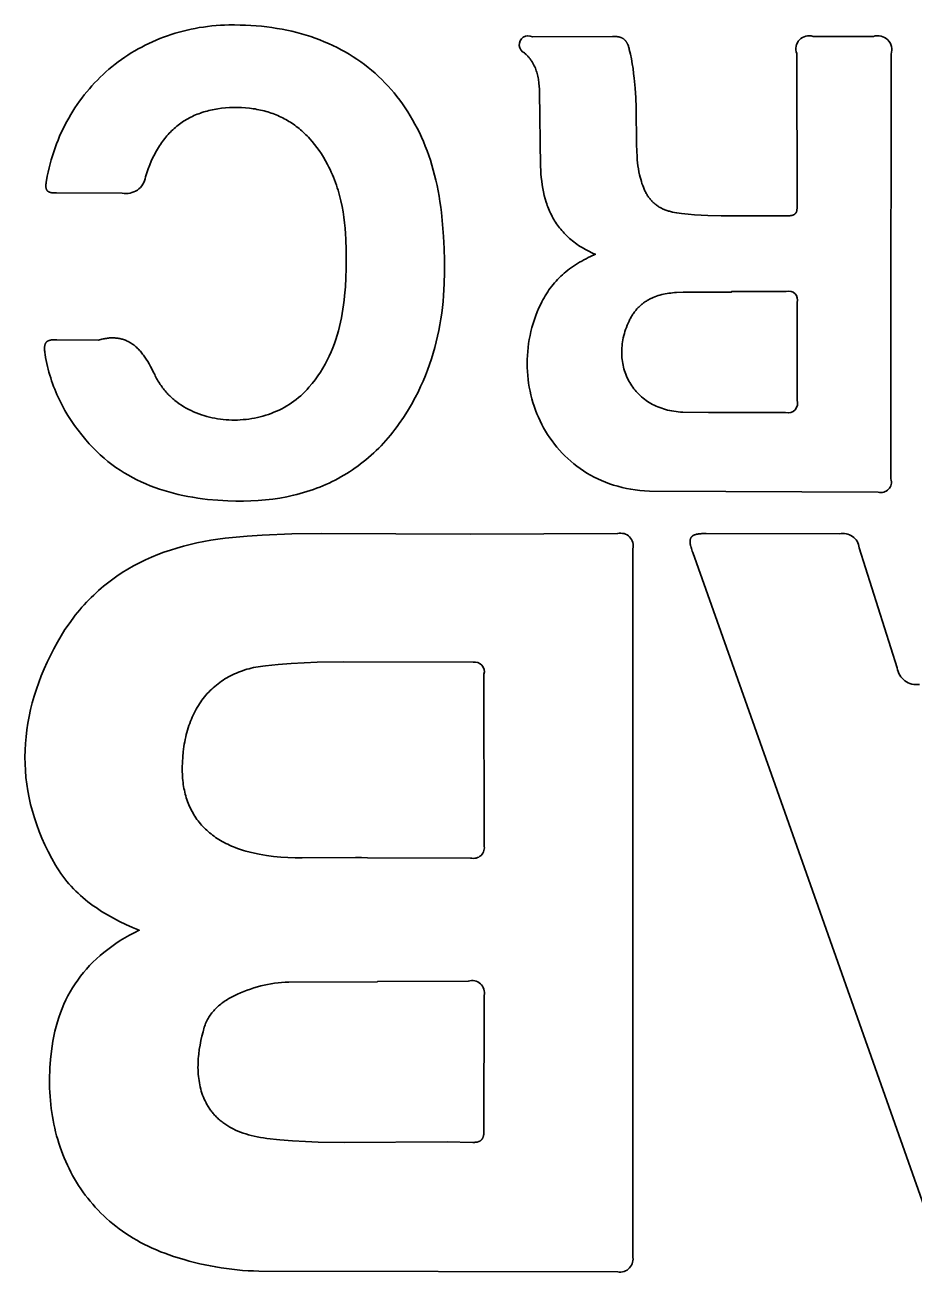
# Model space of a CAD drawing. Header units: millimetres. Extents: x 60913 to 63353, y 9976 to 12528.
# Drawn here: x 62181.11 to 62212.41, y 10269.59 to 10313.5 of the extents above; entities that cross this region are included whole.
import ezdxf

# ---------------------------------------------------------------- set-up
doc = ezdxf.new("R2010")
doc.units = ezdxf.units.MM
doc.header["$MEASUREMENT"] = 0
doc.layers.add('ENGRAVE', color=1, linetype='Continuous', true_color=0xff0000)

msp = doc.modelspace()

# ---------------------------------------------------------------- linework, layer by layer
at = {"layer": 'ENGRAVE', "lineweight": 35}
for points in [[(62185.677, 10301.189), (62185.629, 10301.29), (62185.581, 10301.386), (62185.532, 10301.478), (62185.482, 10301.566), (62185.433, 10301.65), (62185.382, 10301.73), (62185.331, 10301.805), (62185.279, 10301.877), (62185.252, 10301.911), (62185.226, 10301.944), (62185.199, 10301.977), (62185.172, 10302.008), (62185.145, 10302.038), (62185.118, 10302.067), (62185.09, 10302.096), (62185.062, 10302.123), (62185.034, 10302.149), (62185.006, 10302.174), (62184.977, 10302.198), (62184.949, 10302.221), (62184.92, 10302.244), (62184.89, 10302.265), (62184.861, 10302.285), (62184.831, 10302.304), (62184.8, 10302.322), (62184.77, 10302.34), (62184.739, 10302.356), (62184.708, 10302.371), (62184.677, 10302.385), (62184.645, 10302.398), (62184.613, 10302.411), (62184.581, 10302.422), (62184.548, 10302.432), (62184.515, 10302.442), (62184.482, 10302.45), (62184.448, 10302.457), (62184.414, 10302.464), (62184.38, 10302.469), (62184.345, 10302.474), (62184.31, 10302.477), (62184.275, 10302.48), (62184.239, 10302.481), (62184.202, 10302.482), (62184.166, 10302.482), (62184.129, 10302.48), (62184.091, 10302.478), (62184.053, 10302.475), (62184.015, 10302.47), (62183.977, 10302.465), (62183.937, 10302.459), (62183.898, 10302.452), (62183.858, 10302.444), (62183.818, 10302.435), (62183.777, 10302.425), (62183.736, 10302.414), (62183.694, 10302.403), (62182.237, 10302.41), (62182.198, 10302.412), (62182.162, 10302.414), (62182.127, 10302.414), (62182.111, 10302.413), (62182.095, 10302.413), (62182.079, 10302.412), (62182.064, 10302.411), (62182.05, 10302.409), (62182.036, 10302.407), (62182.022, 10302.405), (62182.009, 10302.403), (62181.997, 10302.4), (62181.984, 10302.397), (62181.973, 10302.394), (62181.961, 10302.39), (62181.956, 10302.389), (62181.951, 10302.387), (62181.945, 10302.385), (62181.94, 10302.382), (62181.935, 10302.38), (62181.93, 10302.378), (62181.925, 10302.376), (62181.921, 10302.373), (62181.916, 10302.371), (62181.911, 10302.368), (62181.907, 10302.366), (62181.903, 10302.363), (62181.898, 10302.36), (62181.894, 10302.357), (62181.89, 10302.354), (62181.886, 10302.351), (62181.882, 10302.348), (62181.879, 10302.345), (62181.875, 10302.342), (62181.871, 10302.339), (62181.868, 10302.335), (62181.865, 10302.332), (62181.861, 10302.328), (62181.858, 10302.325), (62181.855, 10302.321), (62181.852, 10302.317), (62181.849, 10302.313), (62181.846, 10302.309), (62181.844, 10302.305), (62181.841, 10302.301), (62181.838, 10302.297), (62181.836, 10302.293), (62181.833, 10302.289), (62181.831, 10302.284), (62181.829, 10302.28), (62181.827, 10302.276), (62181.825, 10302.271), (62181.823, 10302.266), (62181.821, 10302.262), (62181.819, 10302.257), (62181.817, 10302.252), (62181.816, 10302.247), (62181.814, 10302.242), (62181.813, 10302.237), (62181.81, 10302.226), (62181.808, 10302.215), (62181.805, 10302.204), (62181.804, 10302.193), (62181.802, 10302.181), (62181.801, 10302.169), (62181.8, 10302.157), (62181.799, 10302.144), (62181.798, 10302.131), (62181.798, 10302.118), (62181.798, 10302.105), (62181.799, 10302.091), (62181.8, 10302.062), (62181.802, 10302.032), (62181.805, 10302.001), (62181.809, 10301.968), (62181.819, 10301.9), (62181.838, 10301.793), (62181.858, 10301.687), (62181.88, 10301.582), (62181.903, 10301.478), (62181.929, 10301.375), (62181.956, 10301.272), (62181.985, 10301.171), (62182.016, 10301.07), (62182.049, 10300.97), (62182.083, 10300.871), (62182.119, 10300.773), (62182.157, 10300.676), (62182.197, 10300.58), (62182.238, 10300.484), (62182.281, 10300.389), (62182.325, 10300.296), (62182.419, 10300.11), (62182.519, 10299.928), (62182.625, 10299.749), (62182.738, 10299.572), (62182.857, 10299.399), (62182.981, 10299.229), (62183.112, 10299.062), (62183.248, 10298.897), (62183.372, 10298.756), (62183.499, 10298.62), (62183.628, 10298.491), (62183.76, 10298.366), (62183.895, 10298.247), (62184.031, 10298.134), (62184.171, 10298.026), (62184.312, 10297.923), (62184.456, 10297.825), (62184.602, 10297.732), (62184.75, 10297.644), (62184.9, 10297.561), (62185.052, 10297.483), (62185.206, 10297.409), (62185.362, 10297.339), (62185.52, 10297.274), (62185.68, 10297.213), (62185.841, 10297.156), (62186.005, 10297.104), (62186.169, 10297.055), (62186.336, 10297.01), (62186.504, 10296.969), (62186.673, 10296.932), (62186.844, 10296.898), (62187.017, 10296.867), (62187.19, 10296.84), (62187.365, 10296.816), (62187.541, 10296.796), (62187.897, 10296.763), (62188.257, 10296.742), (62188.529, 10296.734), (62188.798, 10296.733), (62189.062, 10296.74), (62189.323, 10296.754), (62189.58, 10296.776), (62189.833, 10296.806), (62190.081, 10296.843), (62190.326, 10296.888), (62190.567, 10296.94), (62190.685, 10296.969), (62190.803, 10297.001), (62190.92, 10297.034), (62191.035, 10297.069), (62191.15, 10297.106), (62191.263, 10297.145), (62191.375, 10297.186), (62191.486, 10297.229), (62191.597, 10297.274), (62191.706, 10297.321), (62191.814, 10297.37), (62191.92, 10297.421), (62192.026, 10297.474), (62192.131, 10297.529), (62192.234, 10297.585), (62192.336, 10297.644), (62192.438, 10297.706), (62192.538, 10297.769), (62192.636, 10297.834), (62192.734, 10297.901), (62192.831, 10297.97), (62192.926, 10298.041), (62193.02, 10298.115), (62193.113, 10298.19), (62193.205, 10298.267), (62193.296, 10298.347), (62193.385, 10298.429), (62193.474, 10298.512), (62193.561, 10298.598), (62193.646, 10298.686), (62193.731, 10298.776), (62193.814, 10298.868), (62193.896, 10298.962), (62193.977, 10299.058), (62194.057, 10299.157), (62194.135, 10299.257), (62194.213, 10299.36), (62194.288, 10299.465), (62194.436, 10299.681), (62194.579, 10299.906), (62194.717, 10300.139), (62194.849, 10300.381), (62194.947, 10300.573), (62195.039, 10300.766), (62195.126, 10300.959), (62195.208, 10301.154), (62195.284, 10301.35), (62195.355, 10301.547), (62195.421, 10301.744), (62195.482, 10301.943), (62195.538, 10302.142), (62195.589, 10302.342), (62195.636, 10302.543), (62195.679, 10302.744), (62195.717, 10302.946), (62195.751, 10303.149), (62195.781, 10303.353), (62195.806, 10303.557), (62195.828, 10303.762), (62195.846, 10303.968), (62195.872, 10304.381), (62195.883, 10304.796), (62195.882, 10305.212), (62195.869, 10305.631), (62195.845, 10306.051), (62195.811, 10306.472), (62195.767, 10306.894), (62195.744, 10307.09), (62195.716, 10307.283), (62195.686, 10307.474), (62195.652, 10307.662), (62195.615, 10307.847), (62195.574, 10308.03), (62195.53, 10308.21), (62195.483, 10308.387), (62195.433, 10308.562), (62195.38, 10308.734), (62195.323, 10308.903), (62195.263, 10309.07), (62195.2, 10309.234), (62195.134, 10309.395), (62195.065, 10309.553), (62194.993, 10309.709), (62194.917, 10309.861), (62194.839, 10310.011), (62194.757, 10310.158), (62194.673, 10310.302), (62194.585, 10310.443), (62194.495, 10310.582), (62194.402, 10310.717), (62194.305, 10310.849), (62194.206, 10310.978), (62194.104, 10311.105), (62193.999, 10311.228), (62193.892, 10311.348), (62193.781, 10311.466), (62193.668, 10311.58), (62193.551, 10311.691), (62193.432, 10311.799), (62193.311, 10311.904), (62193.186, 10312.005), (62193.059, 10312.104), (62192.929, 10312.199), (62192.797, 10312.291), (62192.662, 10312.38), (62192.524, 10312.466), (62192.384, 10312.548), (62192.241, 10312.628), (62192.096, 10312.703), (62191.948, 10312.776), (62191.797, 10312.845), (62191.644, 10312.911), (62191.489, 10312.973), (62191.331, 10313.032), (62191.171, 10313.088), (62191.008, 10313.14), (62190.843, 10313.189), (62190.675, 10313.234), (62190.505, 10313.276), (62190.333, 10313.314), (62190.159, 10313.349), (62189.982, 10313.38), (62189.803, 10313.408), (62189.622, 10313.432), (62189.438, 10313.453), (62189.252, 10313.47), (62189.064, 10313.483), (62188.874, 10313.493), (62188.682, 10313.498), (62188.488, 10313.501), (62188.291, 10313.499), (62188.139, 10313.495), (62187.988, 10313.488), (62187.837, 10313.477), (62187.688, 10313.464), (62187.54, 10313.447), (62187.393, 10313.428), (62187.247, 10313.405), (62187.102, 10313.379), (62186.959, 10313.351), (62186.817, 10313.319), (62186.676, 10313.285), (62186.536, 10313.248), (62186.398, 10313.208), (62186.261, 10313.165), (62186.125, 10313.119), (62185.991, 10313.07), (62185.859, 10313.019), (62185.727, 10312.965), (62185.598, 10312.908), (62185.47, 10312.849), (62185.343, 10312.787), (62185.219, 10312.723), (62185.095, 10312.655), (62184.974, 10312.586), (62184.854, 10312.513), (62184.736, 10312.439), (62184.62, 10312.362), (62184.506, 10312.282), (62184.393, 10312.2), (62184.283, 10312.116), (62184.174, 10312.029), (62184.067, 10311.94), (62183.962, 10311.848), (62183.859, 10311.755), (62183.759, 10311.659), (62183.66, 10311.561), (62183.563, 10311.46), (62183.469, 10311.358), (62183.377, 10311.253), (62183.287, 10311.146), (62183.199, 10311.038), (62183.113, 10310.927), (62183.03, 10310.814), (62182.949, 10310.699), (62182.87, 10310.582), (62182.794, 10310.463), (62182.72, 10310.342), (62182.649, 10310.22), (62182.58, 10310.095), (62182.514, 10309.969), (62182.45, 10309.841), (62182.389, 10309.711), (62182.33, 10309.579), (62182.274, 10309.446), (62182.221, 10309.31), (62182.17, 10309.174), (62182.122, 10309.035), (62182.077, 10308.895), (62182.035, 10308.754), (62181.996, 10308.61), (62181.959, 10308.466), (62181.925, 10308.319), (62181.895, 10308.172), (62181.867, 10308.022), (62181.858, 10307.966), (62181.854, 10307.94), (62181.851, 10307.914), (62181.849, 10307.89), (62181.847, 10307.866), (62181.846, 10307.843), (62181.846, 10307.832), (62181.846, 10307.822), (62181.847, 10307.811), (62181.847, 10307.801), (62181.848, 10307.791), (62181.849, 10307.781), (62181.85, 10307.772), (62181.852, 10307.762), (62181.854, 10307.753), (62181.856, 10307.745), (62181.857, 10307.74), (62181.858, 10307.736), (62181.859, 10307.732), (62181.861, 10307.728), (62181.862, 10307.724), (62181.863, 10307.72), (62181.865, 10307.716), (62181.867, 10307.712), (62181.868, 10307.708), (62181.87, 10307.704), (62181.872, 10307.7), (62181.874, 10307.697), (62181.876, 10307.693), (62181.878, 10307.69), (62181.88, 10307.686), (62181.882, 10307.683), (62181.884, 10307.679), (62181.887, 10307.676), (62181.889, 10307.673), (62181.892, 10307.67), (62181.894, 10307.667), (62181.897, 10307.664), (62181.9, 10307.661), (62181.903, 10307.658), (62181.906, 10307.655), (62181.909, 10307.652), (62181.912, 10307.649), (62181.915, 10307.646), (62181.918, 10307.644), (62181.922, 10307.641), (62181.925, 10307.639), (62181.929, 10307.636), (62181.932, 10307.634), (62181.936, 10307.631), (62181.94, 10307.629), (62181.944, 10307.627), (62181.948, 10307.625), (62181.952, 10307.623), (62181.956, 10307.621), (62181.96, 10307.619), (62181.965, 10307.617), (62181.969, 10307.615), (62181.974, 10307.613), (62181.978, 10307.611), (62181.988, 10307.608), (62181.998, 10307.605), (62182.009, 10307.602), (62182.02, 10307.599), (62182.031, 10307.597), (62182.043, 10307.594), (62182.055, 10307.592), (62182.067, 10307.591), (62182.08, 10307.589), (62182.094, 10307.588), (62182.108, 10307.587), (62182.122, 10307.586), (62182.152, 10307.585), (62182.184, 10307.585), (62182.218, 10307.586), (62184.531, 10307.583, 0.443542), (62185.35, 10308.154), (62185.398, 10308.299), (62185.448, 10308.439), (62185.501, 10308.575), (62185.556, 10308.706), (62185.615, 10308.833), (62185.677, 10308.955), (62185.709, 10309.014), (62185.741, 10309.073), (62185.774, 10309.13), (62185.808, 10309.186), (62185.843, 10309.241), (62185.879, 10309.295), (62185.915, 10309.347), (62185.952, 10309.399), (62185.99, 10309.449), (62186.028, 10309.499), (62186.067, 10309.547), (62186.107, 10309.594), (62186.147, 10309.64), (62186.189, 10309.685), (62186.231, 10309.729), (62186.274, 10309.772), (62186.317, 10309.813), (62186.361, 10309.854), (62186.406, 10309.893), (62186.452, 10309.932), (62186.498, 10309.969), (62186.546, 10310.005), (62186.594, 10310.04), (62186.642, 10310.074), (62186.692, 10310.107), (62186.742, 10310.139), (62186.793, 10310.169), (62186.844, 10310.199), (62186.897, 10310.228), (62186.95, 10310.255), (62187.004, 10310.281), (62187.058, 10310.307), (62187.113, 10310.331), (62187.169, 10310.354), (62187.226, 10310.376), (62187.284, 10310.397), (62187.342, 10310.417), (62187.401, 10310.436), (62187.461, 10310.454), (62187.522, 10310.47), (62187.583, 10310.486), (62187.645, 10310.5), (62187.708, 10310.514), (62187.771, 10310.526), (62187.835, 10310.538), (62187.901, 10310.548), (62188.033, 10310.566), (62188.168, 10310.579), (62188.307, 10310.588), (62188.453, 10310.593), (62188.596, 10310.593), (62188.738, 10310.59), (62188.876, 10310.581), (62189.013, 10310.568), (62189.08, 10310.56), (62189.146, 10310.551), (62189.212, 10310.541), (62189.278, 10310.529), (62189.342, 10310.517), (62189.406, 10310.503), (62189.47, 10310.489), (62189.533, 10310.473), (62189.595, 10310.456), (62189.657, 10310.438), (62189.718, 10310.419), (62189.778, 10310.399), (62189.838, 10310.377), (62189.897, 10310.355), (62189.956, 10310.332), (62190.013, 10310.307), (62190.071, 10310.282), (62190.128, 10310.255), (62190.184, 10310.227), (62190.239, 10310.198), (62190.294, 10310.168), (62190.348, 10310.137), (62190.402, 10310.105), (62190.455, 10310.072), (62190.507, 10310.038), (62190.559, 10310.003), (62190.61, 10309.966), (62190.661, 10309.929), (62190.711, 10309.89), (62190.76, 10309.851), (62190.809, 10309.81), (62190.857, 10309.768), (62190.905, 10309.726), (62190.951, 10309.682), (62190.998, 10309.637), (62191.043, 10309.591), (62191.088, 10309.544), (62191.133, 10309.496), (62191.22, 10309.397), (62191.305, 10309.294), (62191.387, 10309.186), (62191.467, 10309.075), (62191.544, 10308.959), (62191.619, 10308.839), (62191.691, 10308.715), (62191.761, 10308.587), (62191.807, 10308.498), (62191.851, 10308.408), (62191.893, 10308.319), (62191.933, 10308.228), (62191.97, 10308.137), (62192.006, 10308.046), (62192.041, 10307.954), (62192.073, 10307.862), (62192.103, 10307.77), (62192.132, 10307.677), (62192.185, 10307.49), (62192.231, 10307.302), (62192.271, 10307.113), (62192.306, 10306.922), (62192.335, 10306.731), (62192.359, 10306.538), (62192.379, 10306.345), (62192.394, 10306.151), (62192.405, 10305.956), (62192.416, 10305.566), (62192.415, 10304.92), (62192.406, 10304.599), (62192.389, 10304.28), (62192.363, 10303.963), (62192.347, 10303.806), (62192.327, 10303.649), (62192.305, 10303.493), (62192.28, 10303.338), (62192.251, 10303.183), (62192.219, 10303.03), (62192.183, 10302.877), (62192.144, 10302.726), (62192.101, 10302.575), (62192.054, 10302.426), (62192.002, 10302.278), (62191.946, 10302.131), (62191.886, 10301.985), (62191.82, 10301.841), (62191.75, 10301.698), (62191.675, 10301.557), (62191.595, 10301.417), (62191.509, 10301.278), (62191.417, 10301.141), (62191.32, 10301.006), (62191.217, 10300.873), (62191.108, 10300.741), (62191.039, 10300.663), (62190.968, 10300.588), (62190.894, 10300.516), (62190.818, 10300.446), (62190.741, 10300.379), (62190.661, 10300.315), (62190.579, 10300.254), (62190.496, 10300.195), (62190.411, 10300.139), (62190.325, 10300.086), (62190.236, 10300.035), (62190.147, 10299.987), (62190.056, 10299.942), (62189.964, 10299.9), (62189.871, 10299.86), (62189.776, 10299.823), (62189.681, 10299.789), (62189.585, 10299.758), (62189.487, 10299.729), (62189.39, 10299.703), (62189.291, 10299.679), (62189.192, 10299.658), (62189.092, 10299.64), (62188.993, 10299.625), (62188.892, 10299.612), (62188.792, 10299.602), (62188.691, 10299.595), (62188.591, 10299.59), (62188.49, 10299.588), (62188.39, 10299.589), (62188.29, 10299.592), (62188.19, 10299.598), (62188.09, 10299.607), (62187.991, 10299.619), (62187.893, 10299.633), (62187.795, 10299.649), (62187.698, 10299.669), (62187.602, 10299.691), (62187.507, 10299.716), (62187.412, 10299.743), (62187.319, 10299.773), (62187.227, 10299.806), (62187.136, 10299.841), (62187.047, 10299.879), (62186.959, 10299.919), (62186.873, 10299.963), (62186.788, 10300.008), (62186.705, 10300.057), (62186.623, 10300.108), (62186.544, 10300.162), (62186.466, 10300.218), (62186.428, 10300.247), (62186.391, 10300.277), (62186.354, 10300.308), (62186.318, 10300.339), (62186.282, 10300.371), (62186.247, 10300.403), (62186.212, 10300.436), (62186.178, 10300.47), (62186.144, 10300.504), (62186.111, 10300.54), (62186.079, 10300.575), (62186.047, 10300.612), (62186.016, 10300.649), (62185.986, 10300.686), (62185.956, 10300.725), (62185.927, 10300.764), (62185.899, 10300.803), (62185.871, 10300.844), (62185.844, 10300.885), (62185.818, 10300.926), (62185.793, 10300.968), (62185.768, 10301.011), (62185.744, 10301.055), (62185.721, 10301.099), (62185.698, 10301.144), (62185.677, 10301.189)], [(62211.146, 10297.052), (62203.09, 10297.085), (62202.922, 10297.095), (62202.757, 10297.109), (62202.595, 10297.129), (62202.436, 10297.154), (62202.28, 10297.183), (62202.127, 10297.217), (62201.977, 10297.256), (62201.83, 10297.3), (62201.687, 10297.348), (62201.546, 10297.4), (62201.409, 10297.456), (62201.275, 10297.517), (62201.144, 10297.581), (62201.016, 10297.65), (62200.892, 10297.722), (62200.771, 10297.798), (62200.653, 10297.878), (62200.539, 10297.961), (62200.428, 10298.048), (62200.32, 10298.138), (62200.216, 10298.231), (62200.115, 10298.327), (62200.018, 10298.426), (62199.924, 10298.528), (62199.834, 10298.633), (62199.747, 10298.741), (62199.664, 10298.851), (62199.584, 10298.964), (62199.509, 10299.079), (62199.436, 10299.196), (62199.368, 10299.316), (62199.303, 10299.437), (62199.242, 10299.561), (62199.184, 10299.686), (62199.131, 10299.813), (62199.081, 10299.942), (62199.035, 10300.073), (62198.993, 10300.205), (62198.955, 10300.338), (62198.92, 10300.472), (62198.89, 10300.608), (62198.863, 10300.744), (62198.841, 10300.882), (62198.822, 10301.021), (62198.808, 10301.16), (62198.797, 10301.299), (62198.791, 10301.44), (62198.789, 10301.581), (62198.791, 10301.722), (62198.797, 10301.863), (62198.807, 10302.004), (62198.821, 10302.146), (62198.84, 10302.287), (62198.863, 10302.428), (62198.89, 10302.569), (62198.922, 10302.71), (62198.958, 10302.849), (62198.998, 10302.989), (62199.042, 10303.127), (62199.091, 10303.265), (62199.145, 10303.402), (62199.202, 10303.538), (62199.265, 10303.673), (62199.302, 10303.748), (62199.341, 10303.822), (62199.381, 10303.895), (62199.423, 10303.966), (62199.465, 10304.035), (62199.51, 10304.103), (62199.555, 10304.17), (62199.603, 10304.235), (62199.651, 10304.298), (62199.701, 10304.36), (62199.753, 10304.421), (62199.806, 10304.481), (62199.86, 10304.539), (62199.916, 10304.596), (62199.973, 10304.652), (62200.032, 10304.706), (62200.093, 10304.759), (62200.155, 10304.811), (62200.218, 10304.862), (62200.283, 10304.911), (62200.35, 10304.96), (62200.418, 10305.007), (62200.488, 10305.053), (62200.559, 10305.099), (62200.632, 10305.143), (62200.707, 10305.186), (62200.783, 10305.228), (62200.861, 10305.269), (62200.94, 10305.309), (62201.021, 10305.349), (62201.189, 10305.424), (62201.116, 10305.456), (62201.046, 10305.489), (62200.977, 10305.522), (62200.91, 10305.557), (62200.845, 10305.592), (62200.781, 10305.628), (62200.719, 10305.664), (62200.658, 10305.702), (62200.599, 10305.74), (62200.542, 10305.779), (62200.486, 10305.819), (62200.432, 10305.86), (62200.379, 10305.901), (62200.328, 10305.943), (62200.278, 10305.986), (62200.23, 10306.029), (62200.183, 10306.073), (62200.137, 10306.118), (62200.093, 10306.163), (62200.05, 10306.21), (62200.009, 10306.257), (62199.969, 10306.304), (62199.93, 10306.352), (62199.893, 10306.401), (62199.857, 10306.451), (62199.822, 10306.501), (62199.789, 10306.551), (62199.756, 10306.603), (62199.725, 10306.655), (62199.695, 10306.707), (62199.667, 10306.76), (62199.639, 10306.814), (62199.613, 10306.868), (62199.587, 10306.923), (62199.563, 10306.979), (62199.54, 10307.034), (62199.518, 10307.091), (62199.497, 10307.148), (62199.477, 10307.205), (62199.458, 10307.263), (62199.422, 10307.381), (62199.391, 10307.5), (62199.363, 10307.621), (62199.339, 10307.744), (62199.318, 10307.869), (62199.301, 10307.996), (62199.286, 10308.124), (62199.274, 10308.253), (62199.265, 10308.384), (62199.258, 10308.516), (62199.225, 10311.14), (62199.22, 10311.242), (62199.213, 10311.344), (62199.203, 10311.445), (62199.197, 10311.495), (62199.19, 10311.545), (62199.182, 10311.594), (62199.173, 10311.644), (62199.162, 10311.692), (62199.151, 10311.741), (62199.139, 10311.789), (62199.125, 10311.836), (62199.11, 10311.883), (62199.094, 10311.93), (62199.076, 10311.976), (62199.057, 10312.021), (62199.037, 10312.066), (62199.014, 10312.111), (62199.003, 10312.132), (62198.991, 10312.154), (62198.978, 10312.176), (62198.965, 10312.197), (62198.951, 10312.218), (62198.938, 10312.239), (62198.923, 10312.26), (62198.908, 10312.281), (62198.893, 10312.302), (62198.877, 10312.322), (62198.861, 10312.342), (62198.844, 10312.362), (62198.827, 10312.382), (62198.809, 10312.401), (62198.791, 10312.421), (62198.772, 10312.44), (62198.753, 10312.459), (62198.733, 10312.477), (62198.712, 10312.496), (62198.691, 10312.514, -1.032998), (62198.973, 10313.08), (62201.789, 10313.095), (62201.822, 10313.096), (62201.855, 10313.095), (62201.886, 10313.094), (62201.916, 10313.093), (62201.945, 10313.09), (62201.958, 10313.088), (62201.972, 10313.086), (62201.986, 10313.084), (62201.999, 10313.082), (62202.012, 10313.079), (62202.024, 10313.077), (62202.037, 10313.074), (62202.049, 10313.07), (62202.061, 10313.067), (62202.072, 10313.063), (62202.083, 10313.059), (62202.095, 10313.055), (62202.105, 10313.051), (62202.116, 10313.046), (62202.126, 10313.041), (62202.136, 10313.036), (62202.146, 10313.03), (62202.156, 10313.025), (62202.166, 10313.019), (62202.175, 10313.013), (62202.184, 10313.006), (62202.193, 10313), (62202.201, 10312.993), (62202.21, 10312.986), (62202.218, 10312.978), (62202.226, 10312.97), (62202.234, 10312.962), (62202.241, 10312.954), (62202.249, 10312.946), (62202.256, 10312.937), (62202.263, 10312.928), (62202.27, 10312.918), (62202.277, 10312.909), (62202.283, 10312.899), (62202.29, 10312.889), (62202.296, 10312.878), (62202.302, 10312.868), (62202.308, 10312.857), (62202.314, 10312.845), (62202.319, 10312.834), (62202.325, 10312.822), (62202.33, 10312.81), (62202.34, 10312.784), (62202.35, 10312.758), (62202.359, 10312.73), (62202.368, 10312.701), (62202.376, 10312.671), (62202.384, 10312.64), (62202.423, 10312.471), (62202.457, 10312.302), (62202.487, 10312.132), (62202.514, 10311.962), (62202.537, 10311.792), (62202.557, 10311.622), (62202.589, 10311.28), (62202.611, 10310.938), (62202.625, 10310.595), (62202.637, 10309.275), (62202.644, 10309.064), (62202.656, 10308.854), (62202.665, 10308.749), (62202.676, 10308.644), (62202.689, 10308.54), (62202.705, 10308.435), (62202.724, 10308.331), (62202.747, 10308.226), (62202.766, 10308.146), (62202.786, 10308.068), (62202.807, 10307.993), (62202.83, 10307.92), (62202.854, 10307.851), (62202.88, 10307.784), (62202.906, 10307.719), (62202.92, 10307.688), (62202.935, 10307.657), (62202.95, 10307.627), (62202.965, 10307.598), (62202.98, 10307.569), (62202.996, 10307.541), (62203.013, 10307.514), (62203.029, 10307.487), (62203.047, 10307.461), (62203.064, 10307.435), (62203.083, 10307.41), (62203.101, 10307.386), (62203.12, 10307.362), (62203.14, 10307.339), (62203.16, 10307.316), (62203.18, 10307.294), (62203.201, 10307.273), (62203.223, 10307.252), (62203.245, 10307.232), (62203.267, 10307.212), (62203.29, 10307.193), (62203.314, 10307.174), (62203.338, 10307.156), (62203.362, 10307.138), (62203.387, 10307.121), (62203.413, 10307.105), (62203.439, 10307.089), (62203.466, 10307.074), (62203.494, 10307.059), (62203.522, 10307.045), (62203.55, 10307.031), (62203.58, 10307.017), (62203.609, 10307.005), (62203.64, 10306.992), (62203.671, 10306.981), (62203.703, 10306.969), (62203.735, 10306.959), (62203.768, 10306.948), (62203.801, 10306.938), (62203.836, 10306.929), (62203.906, 10306.912), (62203.98, 10306.896), (62204.056, 10306.883), (62204.135, 10306.871), (62204.216, 10306.861), (62204.45, 10306.838), (62204.684, 10306.82), (62205.153, 10306.795), (62205.621, 10306.783), (62207.968, 10306.782), (62207.985, 10306.781), (62208.001, 10306.782), (62208.017, 10306.782), (62208.033, 10306.783), (62208.048, 10306.784), (62208.062, 10306.786), (62208.076, 10306.787), (62208.089, 10306.79), (62208.101, 10306.792), (62208.113, 10306.795), (62208.125, 10306.798), (62208.13, 10306.799), (62208.136, 10306.801), (62208.141, 10306.803), (62208.146, 10306.805), (62208.151, 10306.807), (62208.156, 10306.809), (62208.161, 10306.811), (62208.166, 10306.813), (62208.171, 10306.815), (62208.175, 10306.817), (62208.18, 10306.82), (62208.184, 10306.822), (62208.188, 10306.824), (62208.192, 10306.827), (62208.196, 10306.83), (62208.2, 10306.832), (62208.204, 10306.835), (62208.207, 10306.838), (62208.211, 10306.84), (62208.214, 10306.843), (62208.218, 10306.846), (62208.221, 10306.849), (62208.224, 10306.852), (62208.227, 10306.855), (62208.23, 10306.859), (62208.233, 10306.862), (62208.236, 10306.865), (62208.238, 10306.869), (62208.241, 10306.872), (62208.243, 10306.875), (62208.246, 10306.879), (62208.248, 10306.882), (62208.25, 10306.886), (62208.253, 10306.89), (62208.255, 10306.893), (62208.257, 10306.897), (62208.259, 10306.901), (62208.26, 10306.905), (62208.262, 10306.909), (62208.264, 10306.912), (62208.266, 10306.916), (62208.267, 10306.92), (62208.269, 10306.925), (62208.27, 10306.929), (62208.273, 10306.937), (62208.275, 10306.945), (62208.277, 10306.954), (62208.279, 10306.963), (62208.281, 10306.972), (62208.283, 10306.981), (62208.284, 10306.99), (62208.285, 10306.999), (62208.286, 10307.009), (62208.288, 10307.028), (62208.289, 10307.048), (62208.289, 10307.068), (62208.289, 10307.109), (62208.275, 10312.493, -0.624146), (62208.85, 10313.097), (62210.976, 10313.096, -0.616089), (62211.599, 10312.474), (62211.585, 10301.584), (62211.593, 10297.515, -0.592947), (62211.146, 10297.052)], [(62208.291, 10303.727), (62208.291, 10300.292, -0.589526), (62207.887, 10299.849), (62205.17, 10299.85), (62204.265, 10299.867), (62204.185, 10299.871), (62204.106, 10299.877), (62204.029, 10299.886), (62203.953, 10299.896), (62203.878, 10299.909), (62203.805, 10299.923), (62203.732, 10299.94), (62203.661, 10299.958), (62203.592, 10299.979), (62203.523, 10300.001), (62203.457, 10300.025), (62203.391, 10300.051), (62203.327, 10300.079), (62203.264, 10300.109), (62203.203, 10300.14), (62203.143, 10300.173), (62203.085, 10300.208), (62203.028, 10300.244), (62202.972, 10300.282), (62202.919, 10300.322), (62202.866, 10300.363), (62202.816, 10300.406), (62202.767, 10300.45), (62202.719, 10300.495), (62202.674, 10300.542), (62202.629, 10300.59), (62202.587, 10300.64), (62202.546, 10300.69), (62202.507, 10300.742), (62202.47, 10300.796), (62202.434, 10300.85), (62202.4, 10300.905), (62202.368, 10300.962), (62202.338, 10301.02), (62202.31, 10301.078), (62202.283, 10301.138), (62202.259, 10301.199), (62202.236, 10301.26), (62202.215, 10301.323), (62202.196, 10301.386), (62202.179, 10301.45), (62202.164, 10301.515), (62202.151, 10301.581), (62202.14, 10301.648), (62202.131, 10301.715), (62202.125, 10301.782), (62202.12, 10301.851), (62202.117, 10301.92), (62202.116, 10301.989), (62202.118, 10302.059), (62202.121, 10302.13), (62202.127, 10302.2), (62202.135, 10302.272), (62202.145, 10302.343), (62202.158, 10302.415), (62202.172, 10302.488), (62202.189, 10302.56), (62202.209, 10302.633), (62202.23, 10302.706), (62202.254, 10302.779), (62202.28, 10302.852), (62202.309, 10302.925), (62202.339, 10302.999), (62202.373, 10303.072), (62202.388, 10303.105), (62202.405, 10303.137), (62202.421, 10303.169), (62202.438, 10303.2), (62202.456, 10303.23), (62202.474, 10303.26), (62202.492, 10303.289), (62202.51, 10303.317), (62202.529, 10303.345), (62202.549, 10303.372), (62202.569, 10303.399), (62202.589, 10303.425), (62202.609, 10303.45), (62202.63, 10303.475), (62202.651, 10303.499), (62202.673, 10303.523), (62202.695, 10303.546), (62202.717, 10303.568), (62202.739, 10303.59), (62202.762, 10303.611), (62202.786, 10303.632), (62202.809, 10303.652), (62202.833, 10303.672), (62202.857, 10303.691), (62202.882, 10303.71), (62202.907, 10303.728), (62202.932, 10303.746), (62202.957, 10303.763), (62202.983, 10303.779), (62203.009, 10303.795), (62203.035, 10303.811), (62203.062, 10303.826), (62203.089, 10303.84), (62203.116, 10303.855), (62203.143, 10303.868), (62203.171, 10303.881), (62203.227, 10303.906), (62203.285, 10303.929), (62203.343, 10303.95), (62203.402, 10303.97), (62203.462, 10303.988), (62203.523, 10304.004), (62203.585, 10304.018), (62203.648, 10304.031), (62203.712, 10304.043), (62203.776, 10304.053), (62203.841, 10304.061), (62203.907, 10304.068), (62203.973, 10304.074), (62204.04, 10304.078), (62204.282, 10304.089), (62204.523, 10304.095), (62205.975, 10304.086), (62205.975, 10304.109), (62207.911, 10304.116, -0.599076), (62208.291, 10303.727)], [(62201.974, 10269.595), (62189.344, 10269.619), (62189.153, 10269.625), (62188.962, 10269.635), (62188.772, 10269.648), (62188.582, 10269.665), (62188.393, 10269.686), (62188.204, 10269.71), (62188.015, 10269.737), (62187.827, 10269.768), (62187.64, 10269.803), (62187.453, 10269.841), (62187.266, 10269.882), (62187.08, 10269.927), (62186.895, 10269.975), (62186.71, 10270.026), (62186.341, 10270.139), (62186.185, 10270.192), (62186.032, 10270.247), (62185.883, 10270.305), (62185.736, 10270.366), (62185.592, 10270.429), (62185.451, 10270.495), (62185.313, 10270.563), (62185.178, 10270.634), (62185.046, 10270.708), (62184.916, 10270.783), (62184.79, 10270.862), (62184.666, 10270.942), (62184.545, 10271.025), (62184.428, 10271.111), (62184.313, 10271.198), (62184.2, 10271.288), (62184.091, 10271.38), (62183.985, 10271.473), (62183.881, 10271.569), (62183.78, 10271.667), (62183.682, 10271.767), (62183.587, 10271.869), (62183.495, 10271.973), (62183.405, 10272.079), (62183.318, 10272.187), (62183.234, 10272.296), (62183.153, 10272.407), (62183.074, 10272.52), (62182.999, 10272.634), (62182.926, 10272.75), (62182.856, 10272.868), (62182.788, 10272.987), (62182.723, 10273.108), (62182.661, 10273.23), (62182.602, 10273.354), (62182.546, 10273.479), (62182.492, 10273.605), (62182.441, 10273.732), (62182.392, 10273.861), (62182.347, 10273.991), (62182.304, 10274.123), (62182.263, 10274.255), (62182.225, 10274.388), (62182.19, 10274.523), (62182.158, 10274.658), (62182.128, 10274.795), (62182.101, 10274.932), (62182.077, 10275.07), (62182.055, 10275.209), (62182.036, 10275.349), (62182.019, 10275.49), (62182.005, 10275.631), (62181.994, 10275.774), (62181.985, 10275.916), (62181.979, 10276.06), (62181.975, 10276.203), (62181.974, 10276.348), (62181.976, 10276.493), (62181.98, 10276.638), (62181.987, 10276.784), (62182.008, 10277.076), (62182.039, 10277.369), (62182.063, 10277.547), (62182.092, 10277.722), (62182.124, 10277.895), (62182.162, 10278.064), (62182.204, 10278.23), (62182.25, 10278.394), (62182.301, 10278.555), (62182.356, 10278.713), (62182.416, 10278.868), (62182.48, 10279.02), (62182.549, 10279.169), (62182.623, 10279.315), (62182.702, 10279.459), (62182.785, 10279.599), (62182.873, 10279.737), (62182.966, 10279.871), (62183.064, 10280.003), (62183.166, 10280.132), (62183.274, 10280.258), (62183.386, 10280.381), (62183.503, 10280.501), (62183.626, 10280.618), (62183.753, 10280.732), (62183.886, 10280.843), (62184.023, 10280.951), (62184.166, 10281.056), (62184.314, 10281.158), (62184.467, 10281.257), (62184.625, 10281.353), (62184.788, 10281.446), (62184.957, 10281.536), (62185.131, 10281.623), (62184.896, 10281.723), (62184.666, 10281.827), (62184.442, 10281.935), (62184.225, 10282.047), (62184.014, 10282.165), (62183.911, 10282.226), (62183.809, 10282.289), (62183.71, 10282.353), (62183.612, 10282.419), (62183.516, 10282.486), (62183.421, 10282.554), (62183.329, 10282.625), (62183.238, 10282.697), (62183.15, 10282.771), (62183.063, 10282.847), (62182.978, 10282.925), (62182.896, 10283.005), (62182.815, 10283.086), (62182.737, 10283.17), (62182.66, 10283.256), (62182.586, 10283.344), (62182.513, 10283.434), (62182.443, 10283.526), (62182.375, 10283.621), (62182.31, 10283.718), (62182.246, 10283.817), (62182.185, 10283.919), (62182.053, 10284.155), (62181.93, 10284.391), (62181.815, 10284.628), (62181.709, 10284.864), (62181.612, 10285.102), (62181.524, 10285.339), (62181.444, 10285.576), (62181.373, 10285.814), (62181.311, 10286.052), (62181.257, 10286.29), (62181.212, 10286.528), (62181.175, 10286.767), (62181.146, 10287.005), (62181.126, 10287.244), (62181.114, 10287.483), (62181.11, 10287.722), (62181.114, 10287.96), (62181.127, 10288.199), (62181.147, 10288.438), (62181.176, 10288.677), (62181.212, 10288.916), (62181.257, 10289.155), (62181.309, 10289.394), (62181.369, 10289.633), (62181.437, 10289.871), (62181.512, 10290.11), (62181.595, 10290.348), (62181.686, 10290.587), (62181.785, 10290.825), (62181.89, 10291.063), (62182.004, 10291.301), (62182.124, 10291.538), (62182.251, 10291.77), (62182.382, 10291.994), (62182.519, 10292.21), (62182.661, 10292.418), (62182.808, 10292.618), (62182.883, 10292.715), (62182.959, 10292.811), (62183.037, 10292.904), (62183.116, 10292.996), (62183.196, 10293.085), (62183.278, 10293.173), (62183.36, 10293.259), (62183.444, 10293.344), (62183.529, 10293.426), (62183.615, 10293.507), (62183.702, 10293.586), (62183.79, 10293.663), (62183.88, 10293.738), (62183.971, 10293.811), (62184.062, 10293.883), (62184.155, 10293.953), (62184.344, 10294.088), (62184.537, 10294.216), (62184.735, 10294.338), (62184.936, 10294.453), (62185.142, 10294.561), (62185.352, 10294.663), (62185.566, 10294.759), (62185.783, 10294.849), (62186.004, 10294.932), (62186.229, 10295.01), (62186.458, 10295.081), (62186.69, 10295.147), (62186.926, 10295.207), (62187.165, 10295.261), (62187.408, 10295.31), (62187.654, 10295.353), (62187.903, 10295.391), (62188.155, 10295.424), (62188.41, 10295.452), (62188.933, 10295.497), (62189.456, 10295.533), (62190.502, 10295.579), (62191.548, 10295.598), (62196.782, 10295.573), (62201.973, 10295.588, -0.582908), (62202.502, 10295.053), (62202.502, 10270.159, -0.544309), (62201.974, 10269.595)], [(62213.383, 10270.13), (62207.519, 10286.739), (62204.616, 10294.919), (62204.598, 10294.968), (62204.583, 10295.015), (62204.569, 10295.06), (62204.557, 10295.103), (62204.546, 10295.144), (62204.542, 10295.163), (62204.538, 10295.182), (62204.534, 10295.2), (62204.531, 10295.218), (62204.529, 10295.236), (62204.527, 10295.253), (62204.525, 10295.269), (62204.524, 10295.285), (62204.523, 10295.301), (62204.523, 10295.316), (62204.523, 10295.323), (62204.524, 10295.33), (62204.524, 10295.337), (62204.525, 10295.344), (62204.525, 10295.351), (62204.526, 10295.358), (62204.527, 10295.364), (62204.528, 10295.371), (62204.529, 10295.377), (62204.531, 10295.384), (62204.532, 10295.39), (62204.534, 10295.396), (62204.536, 10295.402), (62204.537, 10295.408), (62204.539, 10295.413), (62204.542, 10295.419), (62204.544, 10295.425), (62204.546, 10295.43), (62204.549, 10295.435), (62204.552, 10295.441), (62204.554, 10295.446), (62204.557, 10295.451), (62204.561, 10295.456), (62204.564, 10295.46), (62204.567, 10295.465), (62204.571, 10295.47), (62204.574, 10295.474), (62204.578, 10295.479), (62204.582, 10295.483), (62204.586, 10295.487), (62204.591, 10295.491), (62204.595, 10295.495), (62204.599, 10295.499), (62204.604, 10295.503), (62204.609, 10295.507), (62204.614, 10295.511), (62204.619, 10295.514), (62204.624, 10295.518), (62204.63, 10295.521), (62204.635, 10295.524), (62204.641, 10295.527), (62204.647, 10295.531), (62204.653, 10295.534), (62204.659, 10295.536), (62204.666, 10295.539), (62204.672, 10295.542), (62204.679, 10295.545), (62204.685, 10295.547), (62204.699, 10295.552), (62204.714, 10295.557), (62204.729, 10295.561), (62204.745, 10295.565), (62204.762, 10295.569), (62204.779, 10295.572), (62204.797, 10295.575), (62204.815, 10295.578), (62204.834, 10295.58), (62204.854, 10295.582), (62204.896, 10295.586), (62204.94, 10295.588), (62204.987, 10295.589), (62205.037, 10295.59), (62205.089, 10295.589), (62209.782, 10295.587, -0.433676), (62210.478, 10295.094), (62211.813, 10290.864, 0.417176), (62212.599, 10290.278)], [(62196.886, 10291.058), (62192.312, 10291.075), (62191.398, 10291.058), (62190.485, 10291.015), (62190.028, 10290.981), (62189.572, 10290.937), (62189.487, 10290.927), (62189.403, 10290.916), (62189.32, 10290.902), (62189.238, 10290.887), (62189.157, 10290.871), (62189.077, 10290.852), (62188.999, 10290.832), (62188.921, 10290.811), (62188.845, 10290.788), (62188.77, 10290.763), (62188.696, 10290.737), (62188.624, 10290.709), (62188.552, 10290.68), (62188.482, 10290.649), (62188.413, 10290.617), (62188.346, 10290.583), (62188.279, 10290.548), (62188.214, 10290.511), (62188.15, 10290.472), (62188.087, 10290.432), (62188.025, 10290.391), (62187.965, 10290.348), (62187.906, 10290.304), (62187.848, 10290.258), (62187.792, 10290.211), (62187.737, 10290.162), (62187.683, 10290.112), (62187.63, 10290.061), (62187.579, 10290.008), (62187.529, 10289.954), (62187.48, 10289.898), (62187.433, 10289.841), (62187.387, 10289.783), (62187.342, 10289.723), (62187.298, 10289.662), (62187.256, 10289.6), (62187.216, 10289.536), (62187.176, 10289.471), (62187.138, 10289.405), (62187.102, 10289.337), (62187.066, 10289.268), (62187.032, 10289.198), (62187, 10289.127), (62186.969, 10289.054), (62186.939, 10288.98), (62186.911, 10288.905), (62186.884, 10288.829), (62186.858, 10288.751), (62186.834, 10288.672), (62186.811, 10288.592), (62186.79, 10288.511), (62186.77, 10288.429), (62186.752, 10288.345), (62186.735, 10288.261), (62186.72, 10288.175), (62186.706, 10288.088), (62186.693, 10288), (62186.682, 10287.91), (62186.664, 10287.729), (62186.653, 10287.543), (62186.647, 10287.352), (62186.647, 10287.275), (62186.648, 10287.199), (62186.65, 10287.123), (62186.654, 10287.049), (62186.659, 10286.975), (62186.666, 10286.902), (62186.674, 10286.83), (62186.684, 10286.759), (62186.695, 10286.689), (62186.707, 10286.619), (62186.721, 10286.551), (62186.736, 10286.483), (62186.753, 10286.417), (62186.771, 10286.351), (62186.79, 10286.286), (62186.811, 10286.222), (62186.833, 10286.16), (62186.856, 10286.097), (62186.881, 10286.036), (62186.907, 10285.976), (62186.935, 10285.917), (62186.964, 10285.859), (62186.994, 10285.801), (62187.026, 10285.745), (62187.059, 10285.689), (62187.093, 10285.635), (62187.129, 10285.581), (62187.166, 10285.528), (62187.204, 10285.477), (62187.244, 10285.426), (62187.285, 10285.376), (62187.327, 10285.327), (62187.371, 10285.28), (62187.416, 10285.233), (62187.462, 10285.187), (62187.51, 10285.142), (62187.558, 10285.098), (62187.609, 10285.055), (62187.66, 10285.013), (62187.713, 10284.972), (62187.767, 10284.932), (62187.822, 10284.894), (62187.879, 10284.856), (62187.937, 10284.819), (62187.996, 10284.783), (62188.057, 10284.748), (62188.118, 10284.714), (62188.181, 10284.681), (62188.246, 10284.65), (62188.311, 10284.619), (62188.378, 10284.589), (62188.446, 10284.56), (62188.515, 10284.533), (62188.586, 10284.506), (62188.658, 10284.481), (62188.731, 10284.456), (62188.805, 10284.433), (62188.881, 10284.411), (62189.035, 10284.369), (62189.195, 10284.332), (62189.359, 10284.299), (62189.485, 10284.277), (62189.612, 10284.257), (62189.864, 10284.225), (62190.116, 10284.201), (62190.367, 10284.184), (62190.617, 10284.174), (62190.866, 10284.168), (62192.745, 10284.187), (62192.961, 10284.182), (62193.171, 10284.172), (62196.795, 10284.167, 0.572129), (62197.271, 10284.627), (62197.268, 10290.635, 0.557554), (62196.886, 10291.058)], [(62193.525, 10279.805), (62193.525, 10279.82), (62196.716, 10279.827, -0.591936), (62197.273, 10279.323), (62197.267, 10274.577), (62197.266, 10274.527), (62197.265, 10274.503), (62197.263, 10274.48), (62197.261, 10274.457), (62197.258, 10274.434), (62197.255, 10274.413), (62197.253, 10274.402), (62197.251, 10274.392), (62197.248, 10274.381), (62197.246, 10274.371), (62197.243, 10274.362), (62197.24, 10274.352), (62197.237, 10274.342), (62197.234, 10274.333), (62197.23, 10274.324), (62197.226, 10274.315), (62197.222, 10274.307), (62197.218, 10274.298), (62197.213, 10274.29), (62197.211, 10274.286), (62197.209, 10274.282), (62197.206, 10274.278), (62197.204, 10274.274), (62197.201, 10274.27), (62197.198, 10274.266), (62197.195, 10274.263), (62197.193, 10274.259), (62197.19, 10274.255), (62197.187, 10274.252), (62197.184, 10274.248), (62197.18, 10274.245), (62197.177, 10274.241), (62197.174, 10274.238), (62197.171, 10274.235), (62197.167, 10274.232), (62197.164, 10274.229), (62197.16, 10274.225), (62197.156, 10274.222), (62197.153, 10274.219), (62197.149, 10274.217), (62197.145, 10274.214), (62197.141, 10274.211), (62197.137, 10274.208), (62197.132, 10274.205), (62197.128, 10274.203), (62197.124, 10274.2), (62197.119, 10274.198), (62197.115, 10274.195), (62197.11, 10274.193), (62197.105, 10274.191), (62197.1, 10274.189), (62197.096, 10274.186), (62197.09, 10274.184), (62197.085, 10274.182), (62197.08, 10274.18), (62197.069, 10274.177), (62197.058, 10274.173), (62197.047, 10274.17), (62197.035, 10274.167), (62197.023, 10274.165), (62197.01, 10274.162), (62196.997, 10274.16), (62196.983, 10274.159), (62196.969, 10274.157), (62196.954, 10274.156), (62196.939, 10274.155), (62196.924, 10274.155), (62196.908, 10274.154), (62196.891, 10274.154), (62196.874, 10274.155), (62195.969, 10274.17), (62192.343, 10274.144), (62191.437, 10274.163), (62190.984, 10274.182), (62190.532, 10274.21), (62190.079, 10274.247), (62189.627, 10274.294), (62189.51, 10274.31), (62189.397, 10274.327), (62189.287, 10274.347), (62189.18, 10274.37), (62189.077, 10274.394), (62188.977, 10274.421), (62188.88, 10274.45), (62188.786, 10274.481), (62188.696, 10274.514), (62188.608, 10274.55), (62188.524, 10274.587), (62188.443, 10274.626), (62188.364, 10274.667), (62188.326, 10274.688), (62188.289, 10274.71), (62188.252, 10274.732), (62188.216, 10274.755), (62188.181, 10274.778), (62188.147, 10274.801), (62188.113, 10274.825), (62188.08, 10274.85), (62188.048, 10274.874), (62188.016, 10274.9), (62187.985, 10274.925), (62187.955, 10274.951), (62187.925, 10274.977), (62187.896, 10275.004), (62187.868, 10275.031), (62187.84, 10275.059), (62187.813, 10275.087), (62187.787, 10275.115), (62187.762, 10275.144), (62187.737, 10275.173), (62187.712, 10275.202), (62187.689, 10275.232), (62187.666, 10275.262), (62187.643, 10275.292), (62187.621, 10275.323), (62187.6, 10275.354), (62187.579, 10275.385), (62187.559, 10275.416), (62187.54, 10275.448), (62187.521, 10275.48), (62187.503, 10275.513), (62187.486, 10275.546), (62187.452, 10275.612), (62187.421, 10275.68), (62187.392, 10275.748), (62187.365, 10275.817), (62187.341, 10275.888), (62187.318, 10275.959), (62187.298, 10276.031), (62187.28, 10276.104), (62187.263, 10276.178), (62187.249, 10276.252), (62187.237, 10276.327), (62187.226, 10276.403), (62187.218, 10276.479), (62187.211, 10276.556), (62187.206, 10276.633), (62187.203, 10276.711), (62187.201, 10276.789), (62187.202, 10276.867), (62187.203, 10276.945), (62187.207, 10277.024), (62187.212, 10277.103), (62187.218, 10277.183), (62187.226, 10277.262), (62187.246, 10277.421), (62187.272, 10277.579), (62187.302, 10277.737), (62187.338, 10277.895), (62187.378, 10278.051), (62187.422, 10278.205), (62187.437, 10278.252), (62187.454, 10278.298), (62187.471, 10278.343), (62187.491, 10278.388), (62187.511, 10278.432), (62187.533, 10278.475), (62187.557, 10278.517), (62187.581, 10278.558), (62187.607, 10278.598), (62187.634, 10278.638), (62187.662, 10278.677), (62187.691, 10278.715), (62187.722, 10278.752), (62187.753, 10278.789), (62187.786, 10278.825), (62187.819, 10278.86), (62187.854, 10278.894), (62187.889, 10278.927), (62187.926, 10278.96), (62187.963, 10278.991), (62188.002, 10279.023), (62188.041, 10279.053), (62188.081, 10279.082), (62188.121, 10279.111), (62188.163, 10279.139), (62188.205, 10279.166), (62188.248, 10279.192), (62188.292, 10279.218), (62188.336, 10279.243), (62188.381, 10279.267), (62188.426, 10279.29), (62188.472, 10279.313), (62188.587, 10279.367), (62188.703, 10279.417), (62188.819, 10279.465), (62188.936, 10279.511), (62189.053, 10279.553), (62189.171, 10279.592), (62189.291, 10279.628), (62189.41, 10279.661), (62189.531, 10279.691), (62189.652, 10279.717), (62189.774, 10279.74), (62189.897, 10279.759), (62190.021, 10279.775), (62190.145, 10279.787), (62190.27, 10279.795), (62190.396, 10279.799), (62193.525, 10279.805)]]:
    msp.add_lwpolyline(points, format="xyb", dxfattribs=at)
msp.add_lwpolyline([(62207.911, 10304.116), (62205.975, 10304.109), (62205.975, 10304.086)], dxfattribs=at)

doc.saveas('drawing.dxf')
